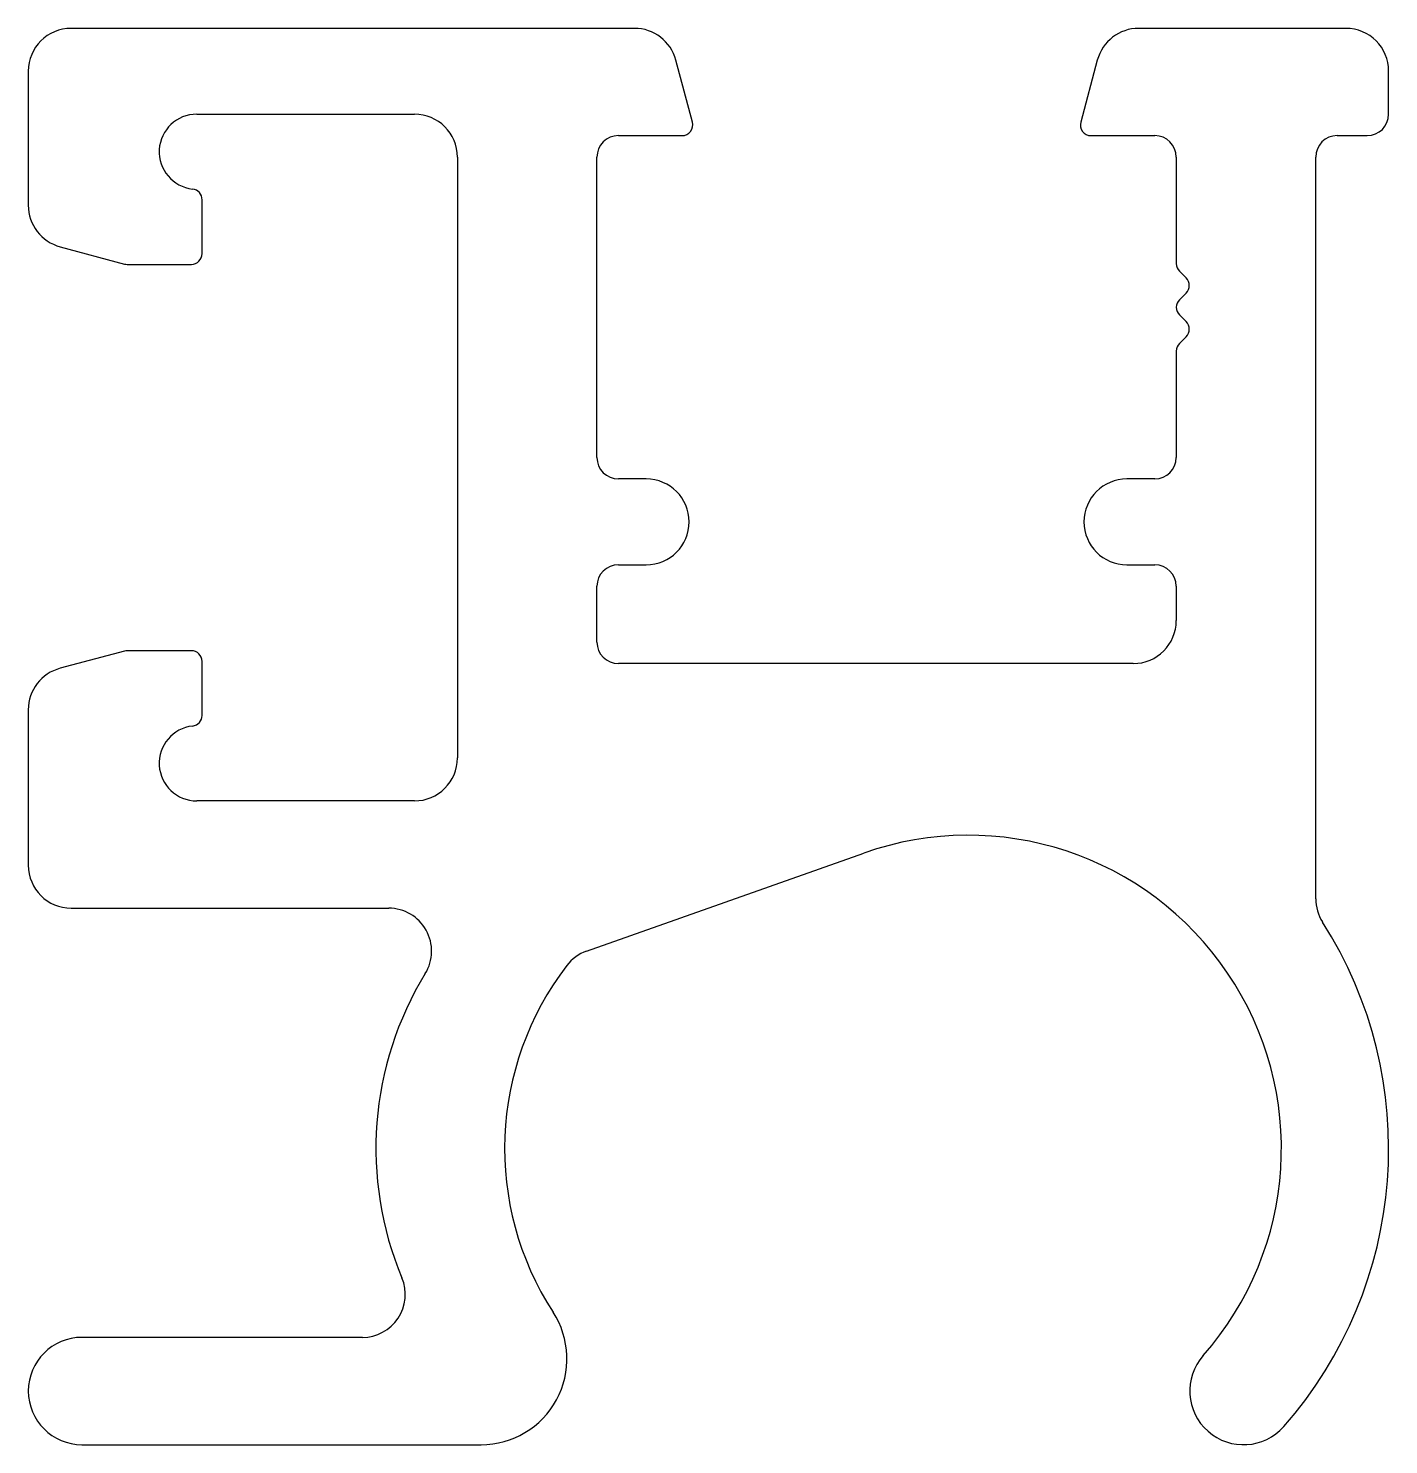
# Model space of a CAD drawing. Extents: x 1.5 to 33.2, y 1.5 to 34.5.
import ezdxf

# ---------------------------------------------------------------- set-up
doc = ezdxf.new("R2010")
doc.units = 0
doc.layers.get('0').update_dxf_attribs({"linetype": 'CONTINUOUS'})

msp = doc.modelspace()

# ---------------------------------------------------------------- linework, layer by layer
for p, q in [((15.588, 34.515), (2.464, 34.515)), ((32.164, 34.515), (27.341, 34.515)), ((16.941, 32.33), (16.554, 33.774)), ((26.375, 33.774), (25.988, 32.33)), ((1.464, 33.515), (1.464, 30.392)), ((33.164, 32.515), (33.164, 33.515)), ((5.389, 32.515), (10.464, 32.515)), ((15.214, 32.015), (16.699, 32.015)), ((26.229, 32.015), (27.714, 32.015)), ((31.964, 32.015), (32.664, 32.015)), ((11.464, 31.515), (11.464, 17.515)), ((14.714, 24.515), (14.714, 31.515)), ((28.214, 31.515), (28.214, 29.033)), ((31.464, 14.232), (31.464, 31.515)), ((5.514, 29.265), (5.514, 30.522)), ((2.205, 29.426), (3.706, 29.024)), ((3.771, 29.015), (5.264, 29.015)), ((28.288, 28.857), (28.443, 28.701)), ((28.443, 28.348), (28.288, 28.192)), ((28.288, 27.838), (28.443, 27.683)), ((28.443, 27.329), (28.288, 27.174)), ((28.214, 26.997), (28.214, 24.515)), ((15.864, 24.015), (15.214, 24.015)), ((27.714, 24.015), (27.064, 24.015)), ((15.214, 22.015), (15.864, 22.015)), ((27.064, 22.015), (27.714, 22.015)), ((14.714, 20.215), (14.714, 21.515)), ((28.214, 21.515), (28.214, 20.715)), ((3.706, 20.007), (2.205, 19.605)), ((5.264, 20.015), (3.771, 20.015)), ((5.514, 18.508), (5.514, 19.765)), ((21.907, 19.715), (15.214, 19.715)), ((27.214, 19.715), (21.907, 19.715)), ((1.464, 18.639), (1.464, 15.015)), ((10.464, 16.515), (5.389, 16.515)), ((14.474, 13.015), (20.931, 15.298)), ((2.464, 14.015), (9.862, 14.015)), ((9.248, 4.015), (2.714, 4.015)), ((2.714, 1.515), (12.015, 1.515))]:
    msp.add_line(p, q)
for centre, radius, start, end in [((2.464, 33.515), 1, 90, 180), ((15.588, 33.515), 1, 15, 90), ((27.341, 33.515), 1, 90, 165), ((32.164, 33.515), 1, 0, 90), ((5.389, 31.64), 0.875, 90, 263.6206), ((10.464, 31.515), 1, 360, 90), ((32.664, 32.515), 0.5, 270, 360), ((15.214, 31.515), 0.5, 90, 180), ((16.699, 32.265), 0.25, 270, 15), ((26.229, 32.265), 0.25, 165, 270), ((27.714, 31.515), 0.5, 0, 90), ((31.964, 31.515), 0.5, 90, 180), ((5.264, 30.522), 0.25, 0, 83.6206), ((2.464, 30.392), 1, 180, 255), ((5.264, 29.265), 0.25, 270, 360), ((3.771, 29.265), 0.25, 255, 270), ((28.464, 29.033), 0.25, 180, 225), ((28.266, 28.524), 0.25, 315, 45), ((28.464, 28.015), 0.25, 135, 225), ((28.266, 27.506), 0.25, 315, 45), ((28.464, 26.997), 0.25, 135, 180), ((15.214, 24.515), 0.5, 180, 270), ((27.714, 24.515), 0.5, 270, 0), ((15.864, 23.015), 1, 270, 90), ((27.064, 23.015), 1, 90, 270), ((15.214, 21.515), 0.5, 90, 180), ((27.714, 21.515), 0.5, 360, 90), ((27.214, 20.715), 1, 270, 0), ((15.214, 20.215), 0.5, 180, 270), ((3.771, 19.765), 0.25, 90, 105), ((5.264, 19.765), 0.25, 0, 90), ((2.464, 18.639), 1, 105, 180), ((5.264, 18.508), 0.25, 276.3794, 0), ((5.389, 17.39), 0.875, 96.3794, 270), ((10.464, 17.515), 1, 270, 0), ((23.364, 8.415), 7.3, 318.6377, 109.4712), ((2.464, 15.015), 1, 180, 270), ((32.464, 14.232), 1, 180, 212.5851), ((9.862, 13.015), 1, 328.4846, 90), ((23.364, 8.415), 9.8, 318.6377, 32.5851), ((14.807, 12.072), 1, 109.4712, 142.4482), ((19.564, 8.415), 7, 142.4482, 212.9867), ((17.364, 8.415), 7.8, 148.4846, 202.7284), ((9.248, 5.015), 1, 270, 22.7284), ((12.015, 3.515), 2, 270, 32.9867), ((2.714, 2.765), 1.25, 90, 270), ((29.781, 2.765), 1.25, 138.6377, 318.6377)]:
    msp.add_arc(centre, radius, start, end)

doc.saveas('drawing.dxf')
